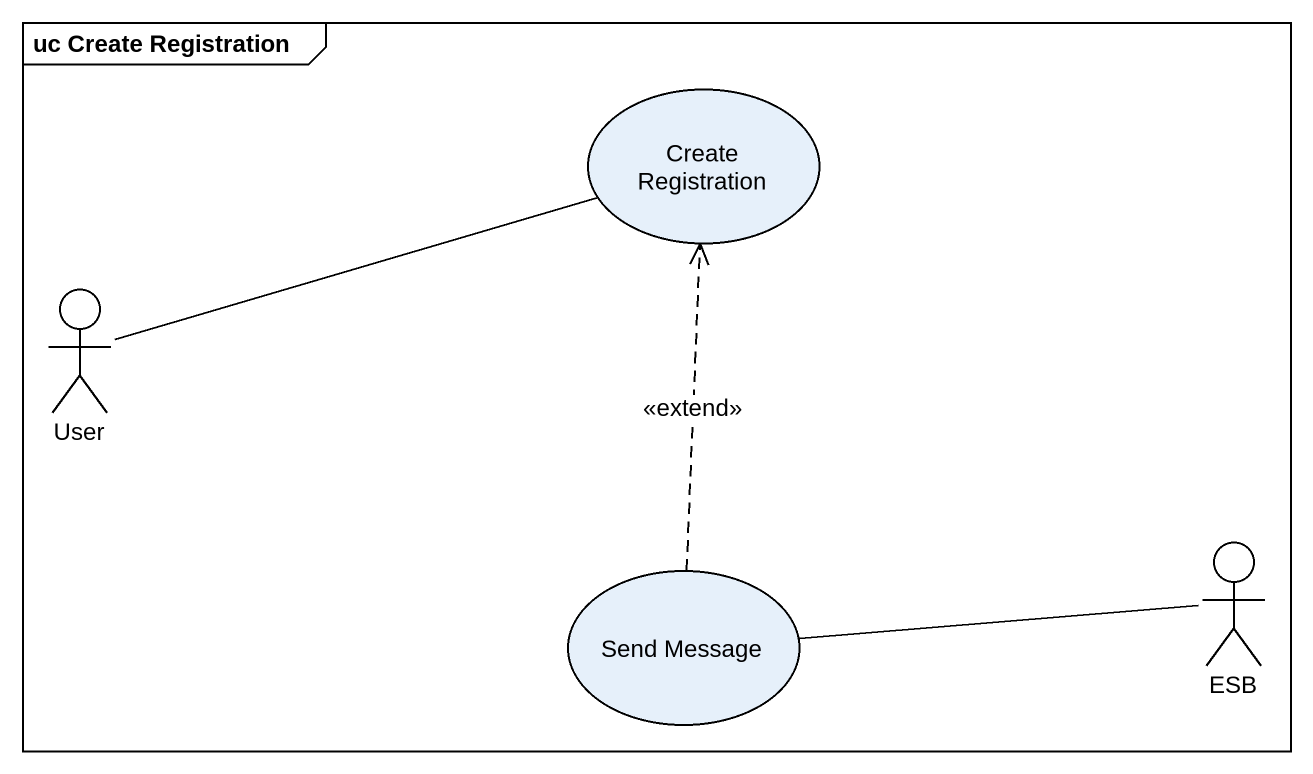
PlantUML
@startuml
mainframe uc Create Registration
usecase "Create Registration" as Create_Registration
actor User
usecase "Send Message" as Send_Message
actor ESB
User -right- Create_Registration
Send_Message .up.> Create_Registration : <<extend>>
Send_Message -right- ESB
@enduml
